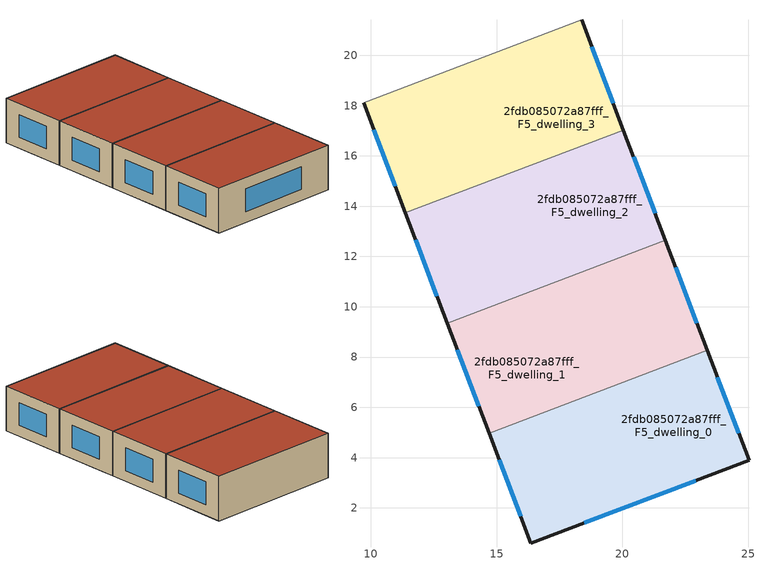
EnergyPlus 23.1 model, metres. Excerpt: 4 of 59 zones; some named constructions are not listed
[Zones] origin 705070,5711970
2fdb085072a87fff_F5_dwelling_0
 floor to 2fdb085072a87fff_F4_dwelling_8 (EU_floor_Construction): 25.03,3.89 23.37,8.28 19.03,6.63 20.7,2.25 z15
 floor to 2fdb085072a87fff_F4_dwelling_9 (EU_floor_Construction): 20.7,2.25 19.03,6.63 14.69,4.98 16.36,0.6 z15
 wall outside (EU_wall_Construction): 23.37,8.28 25.03,3.89 16.36,0.6 14.69,4.98 z15:18
 wall to 2fdb085072a87fff_F5_dwelling_1 (EU_wall_Construction): 14.69,4.98 23.37,8.28 z15:18
 window (EU_Window_Construction): 23.78,7.2 24.63,4.97 / 22.91,3.09 18.48,1.41 / 15.95,1.67 15.1,3.91 z15.73:17.27
 roof outside (EU_roof_Construction): 23.37,8.28 25.03,3.89 16.36,0.6 14.69,4.98 z18
2fdb085072a87fff_F5_dwelling_1
 floor to 2fdb085072a87fff_F4_dwelling_9 (EU_floor_Construction): 19.03,6.63 17.7,10.13 13.36,8.48 14.69,4.98 z15
 floor to 2fdb085072a87fff_F4_dwelling_8 (EU_floor_Construction): 23.37,8.28 22.04,11.78 17.7,10.13 19.03,6.63 z15
 floor to 2fdb085072a87fff_F4_dwelling_6 (EU_floor_Construction): 22.04,11.78 21.7,12.65 17.37,11 17.7,10.13 z15
 floor to 2fdb085072a87fff_F4_dwelling_7 (EU_floor_Construction): 17.7,10.13 17.37,11 13.03,9.35 13.36,8.48 z15
 wall outside (EU_wall_Construction): 21.7,12.65 23.37,8.28 / 14.69,4.98 13.03,9.35 z15:18
 wall to 2fdb085072a87fff_F5_dwelling_2 (EU_wall_Construction): 13.03,9.35 21.7,12.65 z15:18
 window (EU_Window_Construction): 22.11,11.58 22.96,9.35 / 14.29,6.05 13.44,8.28 z15.73:17.27
 roof outside (EU_roof_Construction): 21.7,12.65 23.37,8.28 14.69,4.98 13.03,9.35 z18
2fdb085072a87fff_F5_dwelling_2
 floor to 2fdb085072a87fff_F4_dwelling_6 (EU_floor_Construction): 21.7,12.65 20.04,17.03 15.7,15.38 17.37,11 z15
 floor to 2fdb085072a87fff_F4_dwelling_7 (EU_floor_Construction): 17.37,11 15.7,15.38 11.37,13.73 13.03,9.35 z15
 wall outside (EU_wall_Construction): 20.04,17.03 21.7,12.65 / 13.03,9.35 11.37,13.73 z15:18
 wall to 2fdb085072a87fff_F5_dwelling_3 (EU_wall_Construction): 11.37,13.73 20.04,17.03 z15:18
 window (EU_Window_Construction): 20.45,15.96 21.3,13.72 / 12.62,10.43 11.77,12.66 z15.73:17.27
 roof outside (EU_roof_Construction): 20.04,17.03 21.7,12.65 13.03,9.35 11.37,13.73 z18
2fdb085072a87fff_F5_dwelling_3
 floor to 2fdb085072a87fff_F4_dwelling_7 (EU_floor_Construction): 15.7,15.38 14.7,18.01 10.37,16.36 11.37,13.73 z15
 floor to 2fdb085072a87fff_F4_dwelling_6 (EU_floor_Construction): 20.04,17.03 19.04,19.65 14.7,18.01 15.7,15.38 z15
 floor to 2fdb085072a87fff_F4_dwelling_4 (EU_floor_Construction): 19.04,19.65 18.37,21.41 14.04,19.76 14.7,18.01 z15
 floor to 2fdb085072a87fff_F4_dwelling_5 (EU_floor_Construction): 14.7,18.01 14.04,19.76 9.7,18.11 10.37,16.36 z15
 wall outside (EU_wall_Construction): 18.38,21.41 20.04,17.03 / 11.37,13.73 9.7,18.11 z15:18
 wall to 2fdb085072a87fff_F5_dwelling_4 (EU_wall_Construction): 9.7,18.11 18.38,21.41 z15:18
 window (EU_Window_Construction): 18.78,20.34 19.63,18.1 / 10.96,14.8 10.11,17.04 z15.73:17.27
 roof outside (EU_roof_Construction): 18.38,21.41 20.04,17.03 11.37,13.73 9.7,18.11 z18
[SCHEDULE:FILE] Column Number=1; Rows to Skip at Top=0; Number of Hours of Data=8760; Column Separator=Comma; Interpolate to Timestep=No; Minutes per Item=60; Adjust Schedule for Daylight Savings=Yes
Name | File
EU_Step8_GainSchedule_2fdb085072a87fff_F3_dwelling_4_f000 | ../../schedules/2fdb085072a87fff/2fdb085072a87fff_F3_dwelling_4_f000_gain.csv
EU_Step8_GainSchedule_2fdb085072a87fff_F3_dwelling_5_f000 | ../../schedules/2fdb085072a87fff/2fdb085072a87fff_F3_dwelling_5_f000_gain.csv
EU_Step8_GainSchedule_2fdb085072a87fff_F3_dwelling_6_f000 | ../../schedules/2fdb085072a87fff/2fdb085072a87fff_F3_dwelling_6_f000_gain.csv
EU_Step8_GainSchedule_2fdb085072a87fff_F3_dwelling_7_f000 | ../../schedules/2fdb085072a87fff/2fdb085072a87fff_F3_dwelling_7_f000_gain.csv
EU_Step8_GainSchedule_2fdb085072a87fff_F3_dwelling_8_f000 | ../../schedules/2fdb085072a87fff/2fdb085072a87fff_F3_dwelling_8_f000_gain.csv
EU_Step8_GainSchedule_2fdb085072a87fff_F3_dwelling_9_f000 | ../../schedules/2fdb085072a87fff/2fdb085072a87fff_F3_dwelling_9_f000_gain.csv
